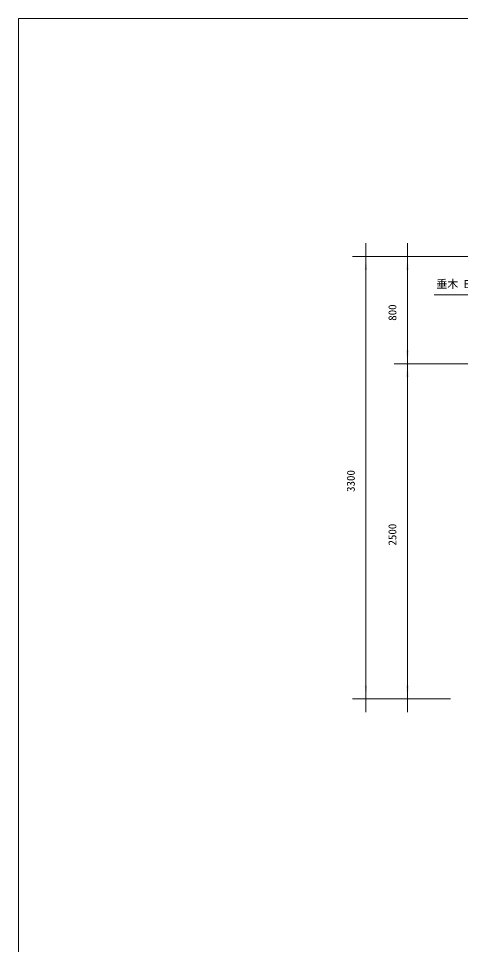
# Model space of a CAD drawing. Units: millimetres, scale not verified. Extents: x -9750 to 9750, y -6875 to 6875.
# Drawn here: x -9750 to -6456, y -32 to 6875 of the extents above; entities that cross this region are included whole.
import ezdxf
from ezdxf.enums import TextEntityAlignment as Align

# ---------------------------------------------------------------- set-up
doc = ezdxf.new("R2010")
doc.units = ezdxf.units.MM
doc.header["$LTSCALE"] = 50
doc.layers.add('0-1_IMPORTED', color=30, linetype='Continuous', lineweight=18)
doc.styles.add('ＭＳ ゴシック', font='')
doc.styles.get('ＭＳ ゴシック').set_extended_font_data('MS Gothic')

msp = doc.modelspace()

# ---------------------------------------------------------------- linework, layer by layer
at = {"layer": '0-1_IMPORTED', "color": 1}
for p, q in [((-7161, 5200), (-7161, 5100)), ((-6851, 5200), (-6851, 5100)), ((-5351, 5100), (-7261, 5100)), ((-7161, 5100), (-7161, 1800)), ((-5351, 5100), (-6951, 5100)), ((-6851, 5100), (-6851, 4300)), ((-5771, 4813.79), (-6651, 4813.79)), ((-6851, 4400), (-6851, 4300)), ((-5131, 4300), (-6951, 4300)), ((-5131, 4300), (-6951, 4300)), ((-6851, 4300), (-6851, 4200)), ((-6851, 4300), (-6851, 1800)), ((-6531, 1800), (-7261, 1800)), ((-7161, 1800), (-7161, 1700)), ((-6531, 1800), (-6951, 1800)), ((-6851, 1800), (-6851, 1700))]:
    msp.add_line(p, q, dxfattribs=at)
at = {"layer": '0-1_IMPORTED'}
msp.add_lwpolyline([(-9750, 6875), (9750, 6875), (9750, -6875), (-9750, -6875)], close=True, dxfattribs=at)
at = {"layer": '0-1_IMPORTED', "color": 1}
for points in [[(-7161, 5100), (-7152.25, 5000.01), (-7169.75, 5000.01)], [(-6851, 5100), (-6842.25, 5000.01), (-6859.75, 5000.01)], [(-6851, 4300), (-6859.75, 4399.99), (-6842.25, 4399.99)], [(-6851, 4300), (-6842.25, 4200.01), (-6859.75, 4200.01)], [(-7161, 1800), (-7169.75, 1899.99), (-7152.25, 1899.99)], [(-6851, 1800), (-6859.75, 1899.99), (-6842.25, 1899.99)]]:
    msp.add_solid(points, dxfattribs=at)

# ---------------------------------------------------------------- texts
at = {"layer": '0-1_IMPORTED', "color": 7, "style": 'ＭＳ ゴシック'}
msp.add_text('垂木 ESW150×50C', height=59.71, dxfattribs=at).set_placement((-6635.47, 4846.7), align=Align.BOTTOM_LEFT)
for s, p in [('800', (-6915.82, 4620.62)), ('3300', (-7225.82, 3344.17)), ('2500', (-6915.82, 2944.17))]:
    msp.add_text(s, height=59.71, rotation=90, dxfattribs=at).set_placement(p, align=Align.BOTTOM_LEFT)

doc.saveas('drawing.dxf')
